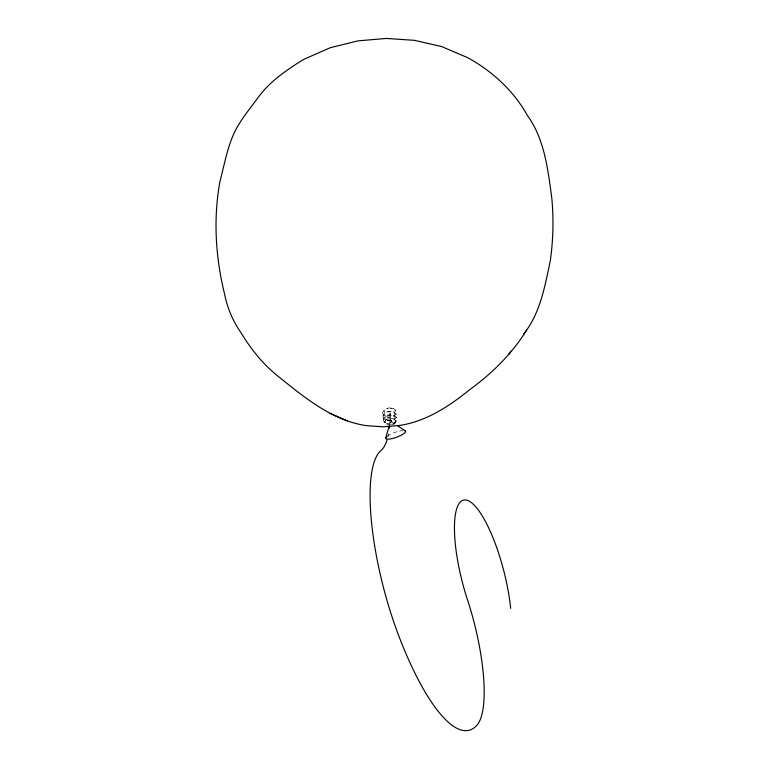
<?xml version="1.0" encoding="UTF-8"?>
<svg xmlns="http://www.w3.org/2000/svg" width="769" height="769" viewBox="0 0 769 769"><rect width="100%" height="100%" fill="white"/><g stroke="black" fill="none" stroke-linecap="round" stroke-linejoin="round"><path stroke-width="0.58" stroke-dasharray="3.85 2.88" d="M384.039 411.848L384.385 412.376L384.135 411.271M391.613 421.825L391.344 420.297L389.912 419.047L389.873 421.623L390.431 422.287L391.613 421.825L390.402 422.171L389.691 424.488M384.942 421.575L385.654 420.172M395.554 420.951C394.18 424.575 388.537 424.757 385.634 422.883M384.567 410.444L385.144 409.925M386.499 419.547C383.366 420.653 384.692 424.757 387.614 424.882M394.218 424.017C397.909 422.335 394.824 417.961 391.642 418.538M386.365 419.605L387.595 419.047M394.141 424.065L391.709 424.93M387.038 408.829L387.961 408.483M387.566 419.047L391.661 418.538M391.546 408.243L390.498 408.118L393.526 408.8M391.546 421.758L394.564 423.757M394.016 419.124L395.381 420.287M385.644 422.883L384.942 421.556M395.372 420.268L395.554 420.979M390.094 412.886A109.294 29.837 75.6 0 1 389.556 426.18M388.528 433.726A109.294 29.837 75.6 0 1 387.826 437.071M387.297 436.186A10.603 2.547 -19.9 0 1 403.139 430.515M382.683 412.607C383.135 419.268 395.218 418.74 396.468 412.732C396.016 406.061 383.933 406.59 382.683 412.607M382.952 416.039C383.404 422.7 395.487 422.181 396.737 416.164C396.285 409.493 384.202 410.021 382.952 416.039M383.222 419.47C383.673 426.132 395.747 425.613 397.006 419.595C396.554 412.934 384.471 413.453 383.222 419.47M395.237 410.761L394.843 411.3L395.237 410.761M390.354 413.885L389.431 414.116L390.354 413.885M387.413 420.278A5.123 2.672 -4.5 0 0 395.093 417.529A5.123 2.672 -4.5 0 0 387.432 415.644A5.123 2.672 -4.5 0 0 387.413 420.278M387.143 416.836A5.123 2.672 -4.5 0 0 394.824 414.097A5.123 2.672 -4.5 0 0 387.163 412.203A5.123 2.672 -4.5 0 0 387.143 416.836"/><path stroke-width="1.15" d="M385.654 438.061L389.354 425.622M526.65 330.093C540.953 309.744 545.25 284.549 550.296 260.729C553.247 239.966 553.757 218.867 551.786 197.989C547.913 169.44 544.558 138.997 527.121 115.033C513.49 90.607 492.304 71.325 468.033 57.838L441.723 46.592L414.356 40.324L386.278 38.45L358.085 40.853L330.439 47.649L303.659 59.396C287.058 69.719 270.111 81.149 258.394 97.115C249.262 109.727 238.813 121.704 232.747 136.228C226.692 150.676 224.01 166.229 219.992 181.311C213.119 218.598 215.522 257.221 224.548 293.941C227.268 307.86 232.872 321.221 241.091 332.804C251.444 350.126 264.344 365.756 280.358 378.098C305.975 398.64 333.16 420.912 366.851 425.699L383.51 426.814L400.111 425.382C426.68 421.201 449.615 405.936 470.09 389.374C492.314 373.176 512.125 353.644 526.65 330.093L523.506 334.371M508.492 354.634L511.298 350.818M330.084 413.338L347.482 420.979M397.535 425.728L405.446 430.986M510.674 608.366A78.698 21.484 75.6 0 0 466.312 500.061A78.698 21.484 75.6 0 0 467.389 599.455A101.719 27.771 75.6 0 1 477.213 724.898A177.447 48.437 75.6 0 1 399.226 637.049A133.777 36.518 75.6 0 1 381.078 450.384A109.294 29.837 75.6 0 0 386.999 440.099M389.556 426.18A109.294 29.837 75.6 0 1 389.345 428.17M404.6 430.602A10.603 2.547 -19.9 0 1 396.333 437.301A10.603 2.547 -19.9 0 1 386.153 437.205"/></g></svg>
